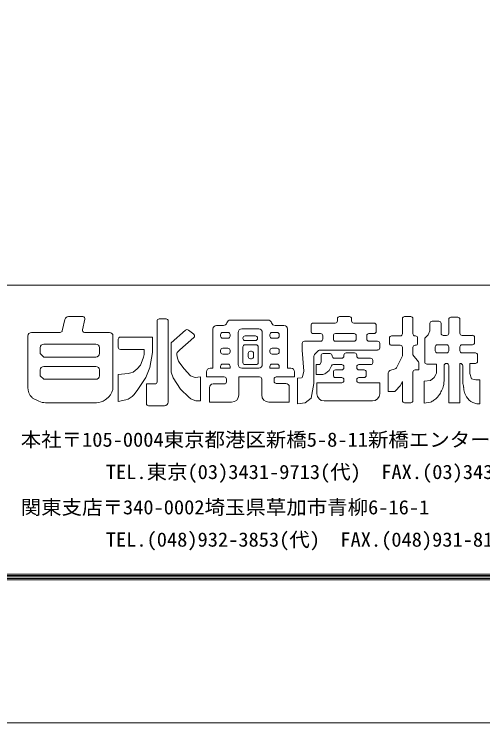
# Model space of a CAD drawing. Units: millimetres, scale not verified. Extents: x -3564 to 3564, y -1188 to 1188.
# Drawn here: x 865.6 to 1058.1, y -1188 to -896.5 of the extents above; entities that cross this region are included whole.
import ezdxf
from ezdxf.enums import TextEntityAlignment as Align

# ---------------------------------------------------------------- set-up
doc = ezdxf.new("R2010")
doc.units = ezdxf.units.MM
doc.header["$LTSCALE"] = 20
for name, color, linetype, lineweight in [('0-0_0', 7, 'Continuous', 18), ('0-1_DEFPOINTS', 7, 'Continuous', 18), ('0-5_WAKU', 7, 'Continuous', 18)]:
    doc.layers.add(name, color=color, linetype=linetype, lineweight=lineweight)
doc.styles.add('ＭＳ ゴシック', font='')
doc.styles.get('ＭＳ ゴシック').set_extended_font_data('MS Gothic')

msp = doc.modelspace()

# ---------------------------------------------------------------- linework, layer by layer
at = {"layer": '0-0_0'}
for p, q in [((886.4, -1022.05), (885.34, -1026.71)), ((893.75, -1020.89), (887.85, -1020.89)), ((893.63, -1026.32), (894.62, -1021.98)), ((924.27, -1022.75), (924.27, -1047.73)), ((927.96, -1021.86), (925.15, -1021.86)), ((928.85, -1049.04), (928.85, -1022.75)), ((969.9, -1022.35), (954.42, -1022.35)), ((998.4, -1021.79), (998.4, -1022.66)), ((1003.3, -1020.9), (999.29, -1020.9)), ((1004.19, -1022.66), (1004.19, -1021.79)), ((1025.08, -1021.78), (1025.08, -1027.96)), ((1028.53, -1020.89), (1025.97, -1020.89)), ((1029.42, -1027.96), (1029.42, -1021.78)), ((1040.11, -1022.82), (1037.3, -1022.82)), ((1044.14, -1022.02), (1044.14, -1027.72)), ((1047.83, -1021.13), (1045.02, -1021.13)), ((1048.72, -1027.72), (1048.72, -1022.02)), ((947.26, -1026), (947.26, -1042.11)), ((951.57, -1024.52), (948.74, -1024.52)), ((959.11, -1025.96), (966.04, -1025.96)), ((976.42, -1024.52), (972.75, -1024.52)), ((977.9, -1042.11), (977.9, -1026)), ((987.55, -1024.44), (987.55, -1027)), ((997.51, -1023.55), (988.43, -1023.55)), ((1013.44, -1023.55), (1005.08, -1023.55)), ((1014.32, -1027), (1014.32, -1024.44)), ((1036.42, -1023.71), (1036.42, -1026.74)), ((1041, -1027.72), (1041, -1023.71)), ((871.19, -1028.88), (871.19, -1050.02)), ((884.48, -1027.4), (872.67, -1027.4)), ((904.69, -1027.4), (894.5, -1027.4)), ((906.17, -1049.78), (906.17, -1028.88)), ((930.06, -1031.74), (936.01, -1026.45)), ((937.15, -1026.42), (939.37, -1028.19)), ((950.39, -1028.3), (950.39, -1028.93)), ((953.42, -1027.41), (951.28, -1027.41)), ((954.31, -1028.93), (954.31, -1028.3)), ((957.63, -1040.63), (957.63, -1027.44)), ((964.7, -1028.85), (960.45, -1028.85)), ((967.52, -1027.44), (967.52, -1040.63)), ((970.66, -1028.3), (970.66, -1028.93)), ((973.57, -1027.41), (971.55, -1027.41)), ((974.45, -1028.93), (974.45, -1028.3)), ((988.43, -1027.89), (991.48, -1027.89)), ((992.37, -1028.78), (992.37, -1030.14)), ((996.71, -1030.14), (996.71, -1028.78)), ((997.6, -1027.89), (1005.23, -1027.89)), ((1006.12, -1028.78), (1006.12, -1030.14)), ((1010.46, -1030.14), (1010.46, -1028.78)), ((1011.35, -1027.89), (1013.44, -1027.89)), ((1024.19, -1028.85), (1020.66, -1028.85)), ((1030.46, -1028.85), (1030.31, -1028.85)), ((1034.25, -1029.81), (1035.69, -1028.36)), ((1035.69, -1028.36), (1036.42, -1026.74)), ((1043.25, -1028.61), (1041.89, -1028.61)), ((1053.86, -1028.61), (1049.61, -1028.61)), ((908.34, -1030.22), (908.34, -1033.51)), ((922.34, -1029.33), (909.23, -1029.33)), ((922.34, -1034.39), (922.34, -1029.33)), ((930.06, -1042.92), (930.06, -1031.74)), ((939.4, -1029.55), (933.67, -1034.63)), ((951.28, -1029.82), (953.42, -1029.82)), ((959.56, -1029.74), (959.56, -1029.89)), ((960.45, -1030.78), (964.7, -1030.78)), ((965.59, -1029.89), (965.59, -1029.74)), ((971.55, -1029.82), (973.57, -1029.82)), ((983.93, -1031.91), (983.93, -1034.64)), ((991.48, -1031.02), (984.81, -1031.02)), ((1005.23, -1031.02), (997.6, -1031.02)), ((1014.88, -1031.02), (1011.35, -1031.02)), ((1015.77, -1033.75), (1015.77, -1031.91)), ((1019.77, -1029.73), (1019.77, -1031.82)), ((1031.35, -1031.82), (1031.35, -1029.73)), ((1034.25, -1029.81), (1034.25, -1039.53)), ((1054.75, -1031.57), (1054.75, -1029.49)), ((899.14, -1032.22), (877.74, -1032.22)), ((900.62, -1036.05), (900.62, -1033.7)), ((909.23, -1034.39), (918.96, -1034.39)), ((918.96, -1035.97), (918.96, -1034.39)), ((933.67, -1034.63), (932.8, -1035.33)), ((950.39, -1034.8), (950.39, -1035.44)), ((953.42, -1033.92), (951.28, -1033.92)), ((954.31, -1035.44), (954.31, -1034.8)), ((959.56, -1033.36), (959.56, -1039.78)), ((964.95, -1032.47), (960.45, -1032.47)), ((965.83, -1039.78), (965.83, -1033.36)), ((970.66, -1034.8), (970.66, -1035.44)), ((973.57, -1033.92), (971.55, -1033.92)), ((974.45, -1035.44), (974.45, -1034.8)), ((1014.88, -1034.64), (991.29, -1034.64)), ((1020.66, -1032.7), (1024.19, -1032.7)), ((1025.08, -1033.59), (1025.08, -1037.04)), ((1029.42, -1036.56), (1029.42, -1033.59)), ((1030.31, -1032.7), (1030.46, -1032.7)), ((1038.59, -1034.95), (1038.59, -1033.35)), ((1039.48, -1032.46), (1043.25, -1032.46)), ((1044.14, -1033.35), (1044.14, -1034.95)), ((1048.72, -1034.95), (1048.72, -1033.35)), ((1049.61, -1032.46), (1053.86, -1032.46)), ((877.74, -1037.53), (899.14, -1037.53)), ((932.47, -1036.03), (932.47, -1036.52)), ((951.28, -1036.33), (953.42, -1036.33)), ((961.73, -1036.01), (961.73, -1037.37)), ((963.02, -1035.12), (962.62, -1035.12)), ((963.9, -1037.37), (963.9, -1036.01)), ((971.55, -1036.33), (973.57, -1036.33)), ((990.66, -1034.9), (989.01, -1036.55)), ((991.65, -1036.97), (991.65, -1039.7)), ((995.34, -1036.09), (992.53, -1036.09)), ((996.23, -1037.13), (996.23, -1036.97)), ((1001.06, -1036.73), (1001.06, -1037.13)), ((1005.47, -1035.85), (1001.94, -1035.85)), ((1006.36, -1037.13), (1006.36, -1036.73)), ((1023.39, -1040.66), (1025.08, -1037.04)), ((1029.42, -1036.56), (1031.65, -1039.45)), ((1043.25, -1035.84), (1039.48, -1035.84)), ((1055.07, -1035.84), (1049.61, -1035.84)), ((1055.96, -1039.29), (1055.96, -1036.73)), ((933.65, -1040.07), (935.36, -1042.35)), ((953.42, -1040.43), (951.28, -1040.43)), ((962.62, -1038.26), (963.02, -1038.26)), ((973.57, -1040.43), (971.55, -1040.43)), ((1000.17, -1038.01), (997.12, -1038.01)), ((1011.99, -1038.01), (1007.25, -1038.01)), ((1012.88, -1039.78), (1012.88, -1038.9)), ((1022.6, -1042.04), (1023.39, -1040.66)), ((1031.83, -1040), (1031.83, -1042.83)), ((1035.13, -1040.42), (1039.07, -1040.42)), ((1039.07, -1040.42), (1039.07, -1044.11)), ((1043.09, -1040.18), (1043.25, -1040.18)), ((1048.72, -1056.33), (1048.72, -1040.18)), ((1048.72, -1040.18), (1048.8, -1040.18)), ((1052.82, -1040.18), (1055.07, -1040.18)), ((1052.82, -1044.27), (1052.82, -1040.18)), ((899.14, -1041.38), (877.74, -1041.38)), ((900.62, -1045.21), (900.62, -1042.86)), ((935.36, -1042.35), (938.02, -1045.24)), ((947.26, -1042.11), (946.08, -1042.11)), ((950.39, -1041.31), (950.39, -1042.11)), ((954.31, -1042.11), (950.39, -1042.11)), ((954.31, -1042.11), (954.31, -1041.31)), ((966.04, -1042.11), (959.11, -1042.11)), ((960.45, -1040.67), (964.95, -1040.67)), ((970.66, -1041.31), (970.66, -1042.11)), ((974.45, -1042.11), (970.66, -1042.11)), ((974.45, -1042.11), (974.45, -1041.31)), ((979.31, -1042.11), (977.9, -1042.11)), ((993.65, -1044.14), (995.02, -1043.08)), ((995.02, -1043.08), (995.9, -1041.18)), ((996.71, -1040.67), (1000.17, -1040.67)), ((1000.17, -1042.84), (997.6, -1042.84)), ((1001.06, -1041.55), (1001.06, -1041.95)), ((1006.36, -1041.95), (1006.36, -1041.55)), ((1007.25, -1040.67), (1011.99, -1040.67)), ((1009.33, -1042.84), (1007.25, -1042.84)), ((1019.92, -1043.12), (1022.09, -1042.45)), ((1031.83, -1042.83), (1030.31, -1042.83)), ((1042.21, -1047.47), (1042.21, -1041.06)), ((1044.14, -1041.06), (1044.14, -1056.33)), ((1049.98, -1041.06), (1049.98, -1048.38)), ((933.92, -1050.79), (930.96, -1046.06)), ((938.02, -1045.24), (939.95, -1045.96)), ((939.95, -1045.96), (942.12, -1045.72)), ((942.12, -1045.72), (942.12, -1055.61)), ((944.6, -1043.59), (944.6, -1045.73)), ((944.6, -1045.73), (951.92, -1045.73)), ((957.87, -1045.73), (966.39, -1045.73)), ((957.87, -1053.13), (957.87, -1045.73)), ((973.24, -1045.73), (980.79, -1045.73)), ((980.79, -1045.73), (980.79, -1043.59)), ((989.72, -1044.76), (991.84, -1044.76)), ((996.71, -1043.72), (996.71, -1045.08)), ((997.6, -1045.97), (1000.17, -1045.97)), ((1007.25, -1045.97), (1009.33, -1045.97)), ((1010.22, -1045.08), (1010.22, -1043.72)), ((1019.29, -1051.75), (1019.29, -1043.97)), ((1029.42, -1055.44), (1029.42, -1043.72)), ((1036.66, -1047.17), (1038.11, -1045.96)), ((1038.11, -1045.96), (1038.83, -1044.76)), ((1038.83, -1044.76), (1039.07, -1044.11)), ((1052.82, -1044.27), (1053.54, -1046.44)), ((1053.54, -1046.44), (1055.23, -1046.93)), ((877.74, -1046.69), (899.14, -1046.69)), ((928.85, -1056.06), (928.85, -1048.62)), ((951.92, -1048.62), (947.29, -1048.62)), ((952.81, -1046.62), (952.81, -1047.73)), ((967.28, -1046.62), (967.28, -1053.13)), ((972.35, -1047.49), (972.35, -1046.62)), ((977.14, -1048.38), (973.24, -1048.38)), ((1000.17, -1048.14), (989.96, -1048.14)), ((989.96, -1048.14), (989.96, -1052.65)), ((1001.06, -1046.86), (1001.06, -1047.25)), ((1006.36, -1047.25), (1006.36, -1046.86)), ((1015.77, -1048.14), (1007.25, -1048.14)), ((1015.77, -1052.65), (1015.77, -1048.14)), ((1022.21, -1051.45), (1024.11, -1049.34)), ((1024.11, -1049.34), (1025.08, -1047.53)), ((1025.08, -1047.53), (1025.08, -1055.44)), ((1034, -1047.41), (1036.66, -1047.17)), ((1034, -1056.57), (1034, -1047.41)), ((1055.23, -1046.93), (1056.92, -1046.93)), ((1056.92, -1046.93), (1056.92, -1056.81)), ((937.27, -1053.98), (933.92, -1050.79)), ((945.81, -1050.1), (945.81, -1056.09)), ((978.62, -1056.09), (978.62, -1049.86)), ((1019.29, -1051.75), (1021.55, -1051.75)), ((908.34, -1055.85), (911.4, -1055.12)), ((878.38, -1056.33), (899.38, -1056.33)), ((920.81, -1057.54), (927.37, -1057.54)), ((942.12, -1055.61), (941.35, -1055.61)), ((945.81, -1056.09), (954.91, -1056.09)), ((970.24, -1056.09), (978.62, -1056.09)), ((992.92, -1055.61), (1012.81, -1055.61)), ((1025.97, -1056.33), (1028.53, -1056.33)), ((1034, -1056.57), (1036.62, -1056.06)), ((1044.14, -1056.33), (1048.72, -1056.33)), ((1056.92, -1056.81), (1056.57, -1056.81))]:
    msp.add_line(p, q, dxfattribs=at)
for points in [[(876.26, -1033.7), (876.26, -1036.05), (877.74, -1037.53)], [(914.69, -1053.02), (916.06, -1051.27), (919.68, -1045.96), (921.37, -1041.87), (922.34, -1035.6), (922.34, -1034.39)], [(984.02, -1045.63), (984.65, -1043.32), (983.93, -1034.64)], [(988.75, -1037.18), (988.75, -1048.38), (987.55, -1054.41), (985.13, -1056.34), (982, -1056.78)], [(916.11, -1042.42), (917.51, -1040.9), (918.58, -1038.05)], [(989.72, -1044.76), (989.72, -1040.67), (991.16, -1040.67), (991.65, -1039.58)], [(876.26, -1042.86), (876.26, -1045.21), (877.74, -1046.69)], [(908.34, -1055.85), (908.34, -1044.76), (912.44, -1044.29)], [(982, -1056.78), (982, -1046.29), (983.63, -1046.15)], [(923.38, -1048.62), (919.92, -1048.62), (919.92, -1056.65)], [(872.93, -1054.21), (873.12, -1054.4), (875.73, -1055.71)], [(902.93, -1055.15), (904.24, -1054.16), (904.44, -1053.97)]]:
    msp.add_lwpolyline(points, dxfattribs=at)
for centre, radius, start, end in [((887.85, -1022.37), 1.48, 90, 167.1894), ((893.75, -1021.78), 0.888, 347.1895, 90), ((925.15, -1022.75), 0.888, 90, 180), ((927.96, -1022.75), 0.888, 0, 90), ((954.42, -1023.83), 1.48, 90, 164.5119), ((969.9, -1023.83), 1.48, 15.4881, 90), ((997.51, -1022.66), 0.888, 270, 0), ((999.29, -1021.79), 0.888, 90, 180), ((1003.3, -1021.79), 0.888, 0, 90), ((1005.08, -1022.66), 0.888, 180, 270), ((1025.97, -1021.78), 0.888, 90, 180), ((1028.53, -1021.78), 0.888, 0, 90), ((1037.3, -1023.71), 0.888, 90, 180), ((1040.11, -1023.71), 0.888, 0, 90), ((1045.02, -1022.02), 0.888, 90, 180), ((1047.83, -1022.02), 0.888, 0, 90), ((948.74, -1026), 1.48, 90, 180), ((951.57, -1023.04), 1.48, 270, 344.5119), ((959.11, -1027.44), 1.48, 90, 180), ((966.04, -1027.44), 1.48, 0, 90), ((972.75, -1023.04), 1.48, 195.4881, 270), ((976.42, -1026), 1.48, 0, 90), ((988.43, -1024.44), 0.888, 90, 180), ((1013.44, -1024.44), 0.888, 0, 90), ((872.67, -1028.88), 1.48, 90, 180), ((884.48, -1026.51), 0.888, 270, 347.1895), ((894.5, -1026.51), 0.888, 167.1894, 270), ((904.69, -1028.88), 1.48, 0, 90), ((936.6, -1027.12), 0.888, 51.3609, 131.6125), ((938.81, -1028.89), 0.888, 311.6125, 51.3609), ((951.28, -1028.3), 0.888, 90, 180), ((951.28, -1028.93), 0.888, 180, 270), ((953.42, -1028.3), 0.888, 0, 90), ((953.42, -1028.93), 0.888, 270, 0), ((960.45, -1029.74), 0.888, 90, 180), ((964.7, -1029.74), 0.888, 0, 90), ((971.55, -1028.3), 0.888, 90, 180), ((971.55, -1028.93), 0.888, 180, 270), ((973.57, -1028.3), 0.888, 0, 90), ((973.57, -1028.93), 0.888, 270, 0), ((988.43, -1027), 0.888, 180, 270), ((991.48, -1028.78), 0.888, 0, 90), ((997.6, -1028.78), 0.888, 90, 180), ((1005.23, -1028.78), 0.888, 0, 90), ((1011.35, -1028.78), 0.888, 90, 180), ((1013.44, -1027), 0.888, 270, 0), ((1020.66, -1029.73), 0.888, 90, 180), ((1024.19, -1027.96), 0.888, 270, 0), ((1030.31, -1027.96), 0.888, 180, 270), ((1030.46, -1029.73), 0.888, 0, 90), ((1041.89, -1027.72), 0.888, 180, 270), ((1043.25, -1027.72), 0.888, 270, 0), ((1049.61, -1027.72), 0.888, 180, 270), ((1053.86, -1029.49), 0.888, 0, 90), ((909.23, -1030.22), 0.888, 90, 180), ((960.45, -1029.89), 0.888, 180, 270), ((964.7, -1029.89), 0.888, 270, 0), ((984.81, -1031.91), 0.888, 90, 180), ((991.48, -1030.14), 0.888, 270, 0), ((997.6, -1030.14), 0.888, 180, 270), ((1005.23, -1030.14), 0.888, 270, 0), ((1011.35, -1030.14), 0.888, 180, 270), ((1014.88, -1031.91), 0.888, 0, 90), ((1020.66, -1031.82), 0.888, 180, 270), ((1030.46, -1031.82), 0.888, 270, 0), ((1053.86, -1031.57), 0.888, 270, 0), ((877.74, -1033.7), 1.48, 90, 180), ((899.14, -1033.7), 1.48, 0, 90), ((909.23, -1033.51), 0.888, 180, 270), ((951.28, -1034.8), 0.888, 90, 180), ((953.42, -1034.8), 0.888, 0, 90), ((960.45, -1033.36), 0.888, 90, 180), ((964.95, -1033.36), 0.888, 0, 90), ((971.55, -1034.8), 0.888, 90, 180), ((973.57, -1034.8), 0.888, 0, 90), ((991.29, -1035.53), 0.888, 90, 134.9788), ((1014.88, -1033.75), 0.888, 270, 0), ((1024.19, -1033.59), 0.888, 0, 90), ((1030.31, -1033.59), 0.888, 90, 180), ((1039.48, -1033.35), 0.888, 90, 180), ((1043.25, -1033.35), 0.888, 0, 90), ((1049.61, -1033.35), 0.888, 90, 180), ((899.14, -1036.05), 1.48, 270, 360), ((913.04, -1035.97), 5.92, 339.43, 360), ((933.36, -1036.03), 0.888, 128.6391, 180), ((938.39, -1036.52), 5.92, 180, 216.8903), ((951.28, -1035.44), 0.888, 180, 270), ((953.42, -1035.44), 0.888, 270, 0), ((962.62, -1036.01), 0.888, 90, 180), ((962.62, -1037.37), 0.888, 180, 270), ((963.02, -1036.01), 0.888, 0, 90), ((963.02, -1037.37), 0.888, 270, 0), ((971.55, -1035.44), 0.888, 180, 270), ((973.57, -1035.44), 0.888, 270, 0), ((989.64, -1037.18), 0.888, 134.9788, 180), ((992.53, -1036.97), 0.888, 90, 180), ((995.34, -1036.97), 0.888, 0, 90), ((997.12, -1037.13), 0.888, 180, 270), ((1000.17, -1037.13), 0.888, 270, 0), ((1001.94, -1036.73), 0.888, 90, 180), ((1005.47, -1036.73), 0.888, 0, 90), ((1007.25, -1037.13), 0.888, 180, 270), ((1039.48, -1034.95), 0.888, 180, 270), ((1043.25, -1034.95), 0.888, 270, 0), ((1049.61, -1034.95), 0.888, 180, 270), ((1055.07, -1036.73), 0.888, 0, 90), ((951.28, -1041.31), 0.888, 90, 180), ((953.42, -1041.31), 0.888, 0, 90), ((959.11, -1040.63), 1.48, 180, 270), ((960.45, -1039.78), 0.888, 180, 270), ((964.95, -1039.78), 0.888, 270, 0), ((966.04, -1040.63), 1.48, 270, 0), ((971.55, -1041.31), 0.888, 90, 180), ((973.57, -1041.31), 0.888, 0, 90), ((996.71, -1041.55), 0.888, 90, 155.2087), ((1000.17, -1041.55), 0.888, 0, 90), ((1007.25, -1041.55), 0.888, 90, 180), ((1011.99, -1038.9), 0.888, 0, 90), ((1011.99, -1039.78), 0.888, 270, 0), ((1030.95, -1040), 0.888, 0, 37.5891), ((1035.13, -1039.53), 0.888, 180, 270), ((1043.09, -1041.06), 0.888, 90, 180), ((1043.25, -1041.06), 0.888, 0, 90), ((1048.84, -1041.36), 1.18, 14.3998, 91.8604), ((1055.07, -1039.29), 0.888, 270, 0), ((877.74, -1042.86), 1.48, 90, 180), ((899.14, -1042.86), 1.48, 0, 90), ((911.76, -1038.41), 5.92, 276.5771, 317.2695), ((935.98, -1042.92), 5.92, 180, 212.0245), ((946.08, -1043.59), 1.48, 90, 180), ((979.31, -1043.59), 1.48, 0, 90), ((997.6, -1043.72), 0.888, 90, 180), ((1000.17, -1041.95), 0.888, 270, 0), ((1007.25, -1041.95), 0.888, 180, 270), ((1009.33, -1043.72), 0.888, 0, 90), ((1020.18, -1043.97), 0.888, 107.0908, 180), ((1021.83, -1041.6), 0.888, 287.0908, 330.2368), ((1030.31, -1043.72), 0.888, 90, 180), ((899.14, -1045.21), 1.48, 270, 360), ((951.92, -1046.62), 0.888, 0, 90), ((966.39, -1046.62), 0.888, 0, 90), ((973.24, -1046.62), 0.888, 90, 180), ((983.16, -1045.4), 0.888, 301.9863, 344.7341), ((991.84, -1041.8), 2.96, 270, 307.8544), ((997.6, -1045.08), 0.888, 180, 270), ((1000.17, -1046.86), 0.888, 0, 90), ((1007.25, -1046.86), 0.888, 90, 180), ((1009.33, -1045.08), 0.888, 270, 0), ((923.38, -1047.73), 0.888, 270, 360), ((947.29, -1050.1), 1.48, 90, 180), ((951.92, -1047.73), 0.888, 270, 0), ((973.24, -1047.49), 0.888, 180, 270), ((977.14, -1049.86), 1.48, 0, 90), ((1000.17, -1047.25), 0.888, 270, 0), ((1007.25, -1047.25), 0.888, 180, 270), ((1037.33, -1048.43), 4.75, 335.9557, 349.4663), ((1029.43, -1046.96), 12.78, 349.4663, 357.6885), ((964.73, -1062.65), 86.43, 8.7964, 9.4998), ((877.11, -1050.02), 5.92, 180, 225.0212), ((900.25, -1049.78), 5.92, 314.9788, 0), ((1021.55, -1050.86), 0.888, 270, 317.9917), ((1008.11, -1035.39), 36.74, 332.4693, 335.9557), ((1010.23, -1055.61), 40.4, 7.7674, 8.7964), ((944.24, -1064.61), 107, 7.4189, 7.7674), ((1140.77, -1039.02), 91.19, 187.4189, 187.7964), ((1053.22, -1051), 2.83, 187.7964, 201.0197), ((1058.11, -1049.12), 8.07, 201.0197, 208.8385), ((899.38, -1050.41), 5.92, 270, 306.8496), ((910.03, -1049.36), 5.92, 283.3829, 321.8222), ((941.35, -1049.69), 5.92, 226.4184, 270), ((954.91, -1053.13), 2.96, 270, 0), ((970.24, -1053.13), 2.96, 180, 270), ((992.92, -1052.65), 2.96, 180, 270), ((1012.81, -1052.65), 2.96, 270, 0), ((1035.72, -1051.6), 4.39, 301.8301, 315.7405), ((1017.04, -1033.4), 30.48, 315.7405, 318.3454), ((1034.65, -1049.06), 6.91, 318.3454, 323.8192), ((1035.4, -1049.61), 5.98, 323.8192, 332.4693), ((1056.57, -1050.89), 5.92, 201.0517, 270), ((878.38, -1050.41), 5.92, 243.4519, 270), ((920.81, -1056.65), 0.888, 180, 270), ((927.37, -1056.06), 1.48, 270, 360), ((1025.97, -1055.44), 0.888, 180, 270), ((1028.53, -1055.44), 0.888, 270, 0), ((1032.88, -1047.03), 9.78, 292.5171, 301.8301)]:
    msp.add_arc(centre, radius, start, end, dxfattribs=at)
at = {"layer": '0-1_DEFPOINTS', "color": 5}
msp.add_lwpolyline([(200.49, 1188), (200.49, -1188), (3564.49, -1188)], dxfattribs=at)
at = {"layer": '0-5_WAKU'}
for p, q in [((280.49, -1008), (3480.49, -1008)), ((280.49, -1128), (3480.49, -1128)), ((281.09, -1127.4), (3479.89, -1127.4)), ((281.69, -1126.8), (3479.29, -1126.8)), ((279.29, -1129.2), (3481.69, -1129.2)), ((279.89, -1128.6), (3481.09, -1128.6))]:
    msp.add_line(p, q, dxfattribs=at)

# ---------------------------------------------------------------- texts
at = {"layer": '0-0_0', "style": 'ＭＳ ゴシック', "width": 1.05}
for s, p in [('本社〒105-0004東京都港区新橋5-8-11新橋エンタービル3Ｆ', (868.27, -1076.19)), ('TEL.東京(03)3431-9713(代)  FAX.(03)3431-9708', (903.22, -1089.48)), ('関東支店〒340-0002埼玉県草加市青柳6-16-1', (868.27, -1104.01)), ('TEL.(048)932-3853(代)  FAX.(048)931-8164', (903.22, -1117.3))]:
    msp.add_text(s, height=5.865, dxfattribs=at).set_placement(p, align=Align.BOTTOM_LEFT)

doc.saveas('drawing.dxf')
